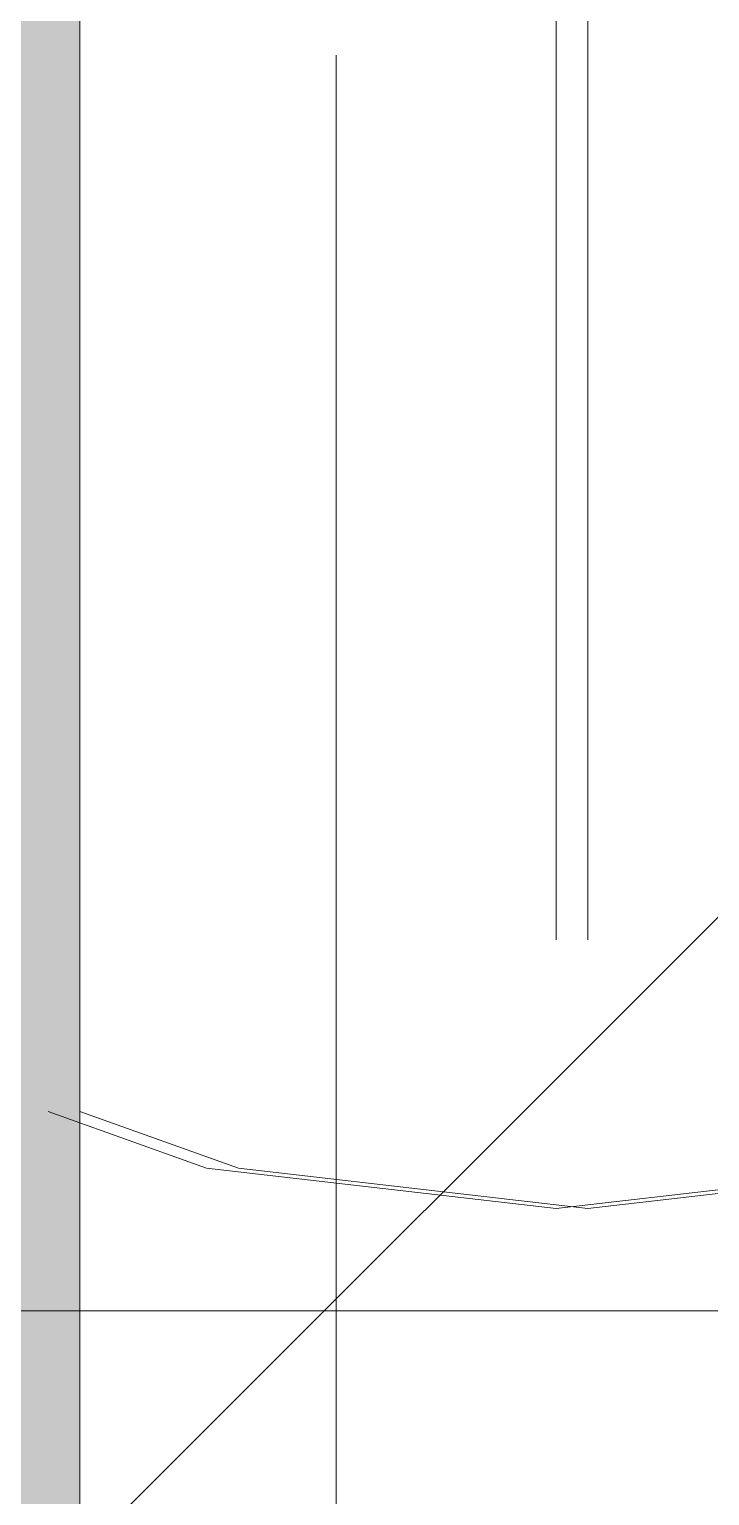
# Model space of a CAD drawing. Header units: inches. Extents: x -4266 to -1814, y 9706 to 12441.
# Drawn here: x -3143.72 to -3135.68, y 9982.53 to 9999.86 of the extents above; entities that cross this region are included whole.
import ezdxf

# ---------------------------------------------------------------- set-up
doc = ezdxf.new("R2010")
doc.units = ezdxf.units.IN
doc.header["$MEASUREMENT"] = 0
for name, color, linetype, lineweight in [('0-1', 7, 'Continuous', 5), ('0-3', 7, 'Continuous', 9), ('A-DETL-GENF-2', 253, 'Continuous', 9), ('A-WALL-3', 10, 'Continuous', 13), ('A-WALL-4', 254, 'Continuous', 5)]:
    doc.layers.add(name, color=color, linetype=linetype, lineweight=lineweight)

# ---------------------------------------------------------------- blocks, each defined once
blk = doc.blocks.new('switchgrass 26764 - switchgrass 26764-V183-FLOOR PLAN - 1ST FLOOR')
at = {"layer": 'A-DETL-GENF-2'}
for p, q in [((0, 3.367), (0, -4.66)), ((0, -4.37), (0, -3.547)), ((0, -5.574), (0, -4.37)), ((0, -6.442), (0, -4.415)), ((0, -4.415), (0, -7.6)), ((0, -4.66), (0, -4.807)), ((0, -4.807), (0, -4.907)), ((0, -4.85), (0, -4.831)), ((0, -4.831), (0, -5.284)), ((0, -5.465), (0, -4.85)), ((0, -4.907), (0, -4.97)), ((0, -4.97), (0, -5.002)), ((0, -5), (0, -4.995)), ((0, -4.995), (0, -5.093)), ((0, -5.012), (0, -5)), ((0, -5.002), (0, -5.012)), ((0, -5.093), (0, -5.217)), ((0, -5.217), (0, -5.639)), ((0, -5.284), (0, -5.443)), ((0, -5.443), (0, -8.185)), ((0, -6.038), (0, -5.465)), ((0, -6.354), (0, -5.574)), ((0, -5.639), (0, -5.764)), ((0, -5.764), (0, -5.863)), ((0, -5.863), (0, -5.858)), ((0, -5.858), (0, -6.098)), ((0, -6.55), (0, -6.038)), ((0, -6.098), (0, -6.531)), ((0, -7.479), (0, -6.354)), ((0, -7.41), (0, -6.442)), ((0, -8.464), (0, -6.519)), ((0, -6.519), (0, -6.947)), ((0, -6.531), (0, -7.298)), ((0, -6.981), (0, -6.55)), ((0, -6.947), (0, -7.639)), ((0, -7.312), (0, -6.981)), ((0, -8.324), (0, -7.166)), ((0, -7.166), (0, -7.476)), ((0, -7.298), (0, -8.491)), ((0, -7.525), (0, -7.312)), ((0, -8.805), (0, -7.41)), ((0, -8.084), (0, -7.456)), ((0, -7.456), (0, -10.496)), ((0, -7.476), (0, -7.888)), ((0, -8.78), (0, -7.479)), ((0, -7.6), (0, -7.525)), ((0, -7.639), (0, -8.519)), ((0, -7.888), (0, -8.493)), ((0, -8.98), (0, -8.084)), ((0, -8.185), (0, -8.469)), ((0, -9.181), (0, -8.324)), ((0, -8.324), (0, -8.414)), ((0, -10.483), (0, -8.324)), ((0, -8.936), (0, -8.324)), ((0, -8.324), (0, -9.048)), ((0, -8.414), (0, -9.488)), ((0, -8.469), (0, -8.464)), ((0, -8.491), (0, -10.206)), ((0, -8.493), (0, -9.308)), ((0, -8.519), (0, -9.507)), ((0, -10.088), (0, -8.78)), ((0, -10.417), (0, -8.805)), ((0, -9.575), (0, -8.936)), ((0, -9.145), (0, -8.98)), ((0, -9.048), (0, -11.654)), ((0, -9.193), (0, -9.145)), ((0, -10.076), (0, -9.181)), ((0, -9.631), (0, -9.193)), ((0, -9.308), (0, -10.348)), ((0, -9.488), (0, -9.868)), ((0, -9.507), (0, -10.527)), ((0, -10.197), (0, -9.575)), ((0, -10.153), (0, -9.631)), ((0, -9.868), (0, -10.265)), ((0, -10.947), (0, -10.076)), ((0, -11.232), (0, -10.088)), ((0, -10.221), (0, -10.153)), ((0, -10.758), (0, -10.197)), ((0, -10.206), (0, -10.221)), ((0, -10.265), (0, -14.289)), ((0, -10.348), (0, -11.631)), ((0, -12.037), (0, -10.417)), ((0, -10.978), (0, -10.483)), ((0, -10.496), (0, -12.667)), ((0, -10.527), (0, -11.501)), ((0, -11.214), (0, -10.758)), ((0, -11.799), (0, -10.933)), ((0, -10.933), (0, -11.603)), ((0, -11.733), (0, -10.947)), ((0, -11.54), (0, -10.978)), ((0, -11.52), (0, -11.214)), ((0, -12.043), (0, -11.232)), ((0, -11.501), (0, -12.351)), ((0, -11.631), (0, -11.52)), ((0, -11.829), (0, -11.54)), ((0, -11.603), (0, -12.246)), ((0, -11.654), (0, -11.799)), ((0, -12.372), (0, -11.733)), ((0, -12.976), (0, -11.829)), ((0, -13.454), (0, -12.037)), ((0, -12.351), (0, -12.043)), ((0, -12.246), (0, -12.844)), ((0, -12.8), (0, -12.372)), ((0, -12.667), (0, -12.957)), ((0, -12.957), (0, -12.8)), ((0, -12.844), (0, -13.378)), ((0, -13.295), (0, -12.976)), ((0, -13.61), (0, -13.295)), ((0, -13.378), (0, -13.828)), ((0, -14.458), (0, -13.454)), ((0, -13.936), (0, -13.61)), ((0, -13.828), (0, -14.405)), ((0, -14.289), (0, -13.936)), ((0, -14.405), (0, -14.839)), ((0, -14.839), (0, -14.458)), ((-6, -16.867), (-4.127, -17.537)), ((-4.127, -17.537), (0, -18.013)), ((0, -18.013), (4.127, -17.537))]:
    blk.add_line(p, q, dxfattribs=at)
blk = doc.blocks.new('daphne 26070 - daphne 26070-V184-FLOOR PLAN - 1ST FLOOR')
at = {"layer": 'A-DETL-GENF-2'}
blk.add_line((-8.001, 1.641), (0, 9.642), dxfattribs=at)
blk = doc.blocks.new('switchgrass 26764 - switchgrass 26764-V167-FLOOR PLAN - 1ST FLOOR')
at = {"layer": 'A-DETL-GENF-2'}
for p, q in [((0, 3.367), (0, -4.66)), ((0, 1.81), (0, 3.113)), ((0, 1.775), (0, 1.81)), ((0, 1.718), (0, 1.775)), ((0, 1.648), (0, 1.718)), ((0, 1.57), (0, 1.648)), ((0, 1.494), (0, 1.57)), ((0, 1.427), (0, 1.494)), ((0, 1.375), (0, 1.427)), ((0, 1.375), (0, -0.362)), ((3.367, 0), (-4.66, 0)), ((-3.547, 0), (-2.873, 0)), ((-2.873, 0), (-2.332, 0)), ((-2.332, 0), (-1.901, 0)), ((-1.901, 0), (-1.086, 0)), ((-1.086, 0), (-0.615, 0)), ((-0.615, 0), (-0.354, 0)), ((-0.354, 0), (-0.507, 0)), ((1.375, 0), (-0.362, 0)), ((1.375, 0), (1.427, 0)), ((1.427, 0), (1.494, 0)), ((1.494, 0), (1.57, 0)), ((1.57, 0), (1.648, 0)), ((1.648, 0), (1.718, 0)), ((1.718, 0), (1.775, 0)), ((1.775, 0), (1.81, 0)), ((1.81, 0), (3.113, 0)), ((3.113, 0), (3.692, 0)), ((3.547, 0), (3.257, 0)), ((3.257, 0), (3.547, 0)), ((4.883, 0), (3.547, 0)), ((3.547, 0), (3.606, 0)), ((3.606, 0), (3.694, 0)), ((-5.574, 0), (-4.37, 0)), ((-4.37, 0), (-3.547, 0)), ((-0.654, 0), (-0.666, 0)), ((-0.666, 0), (-0.666, 0)), ((-0.666, 0), (-0.651, 0)), ((-0.631, 0), (-0.654, 0)), ((-0.651, 0), (-0.362, 0)), ((-0.598, 0), (-0.631, 0)), ((-0.556, 0), (-0.598, 0)), ((-0.507, 0), (-0.556, 0)), ((0, -0.615), (0, -0.354)), ((0, -0.354), (0, -0.507)), ((0, -0.651), (0, -0.362)), ((0, -0.507), (0, -0.556)), ((0, -0.556), (0, -0.598)), ((0, -0.598), (0, -0.631)), ((0, -1.086), (0, -0.615)), ((0, -0.631), (0, -0.654)), ((0, -0.666), (0, -0.651)), ((0, -0.654), (0, -0.666)), ((0, -0.666), (0, -0.666)), ((0, -1.901), (0, -1.086)), ((0, -2.332), (0, -1.901)), ((0, -2.873), (0, -2.332)), ((0, -3.547), (0, -2.873)), ((0, -4.37), (0, -3.547)), ((0, -5.574), (0, -4.37)), ((0, -6.442), (0, -4.415)), ((0, -4.415), (0, -7.6)), ((0, -4.66), (0, -4.807)), ((0, -4.807), (0, -4.907)), ((0, -4.85), (0, -4.831)), ((0, -4.831), (0, -5.284)), ((0, -5.465), (0, -4.85)), ((0, -4.907), (0, -4.97)), ((0, -4.97), (0, -5.002)), ((0, -5), (0, -4.995)), ((0, -4.995), (0, -5.093)), ((0, -5.012), (0, -5)), ((0, -5.002), (0, -5.012)), ((0, -5.093), (0, -5.217)), ((0, -5.217), (0, -5.639)), ((0, -5.284), (0, -5.443)), ((0, -5.443), (0, -8.185)), ((0, -6.038), (0, -5.465)), ((0, -6.354), (0, -5.574)), ((0, -5.639), (0, -5.764)), ((0, -5.764), (0, -5.863)), ((0, -5.863), (0, -5.858)), ((0, -5.858), (0, -6.098)), ((0, -6.55), (0, -6.038)), ((0, -6.098), (0, -6.531)), ((0, -7.479), (0, -6.354)), ((0, -7.41), (0, -6.442)), ((0, -8.464), (0, -6.519)), ((0, -6.519), (0, -6.947)), ((0, -6.531), (0, -7.298)), ((0, -6.981), (0, -6.55)), ((0, -6.947), (0, -7.639)), ((0, -7.312), (0, -6.981)), ((0, -8.324), (0, -7.166)), ((0, -7.166), (0, -7.476)), ((0, -7.298), (0, -8.491)), ((0, -7.525), (0, -7.312)), ((0, -8.805), (0, -7.41)), ((0, -8.084), (0, -7.456)), ((0, -7.456), (0, -10.496)), ((0, -7.476), (0, -7.888)), ((0, -8.78), (0, -7.479)), ((0, -7.6), (0, -7.525)), ((0, -7.639), (0, -8.519)), ((0, -7.888), (0, -8.493)), ((0, -8.98), (0, -8.084)), ((0, -8.185), (0, -8.469)), ((0, -9.181), (0, -8.324)), ((0, -8.324), (0, -8.414)), ((0, -10.483), (0, -8.324)), ((0, -8.936), (0, -8.324)), ((0, -8.324), (0, -9.048)), ((0, -8.414), (0, -9.488)), ((0, -8.469), (0, -8.464)), ((0, -8.491), (0, -10.206)), ((0, -8.493), (0, -9.308)), ((0, -8.519), (0, -9.507)), ((0, -10.088), (0, -8.78)), ((0, -10.417), (0, -8.805)), ((0, -9.575), (0, -8.936)), ((0, -9.145), (0, -8.98)), ((0, -9.048), (0, -11.654)), ((0, -9.193), (0, -9.145)), ((0, -10.076), (0, -9.181)), ((0, -9.631), (0, -9.193)), ((0, -9.308), (0, -10.348)), ((0, -9.488), (0, -9.868)), ((0, -9.507), (0, -10.527)), ((0, -10.197), (0, -9.575)), ((0, -10.153), (0, -9.631)), ((0, -9.868), (0, -10.265)), ((0, -10.947), (0, -10.076)), ((0, -11.232), (0, -10.088)), ((0, -10.221), (0, -10.153)), ((0, -10.758), (0, -10.197)), ((0, -10.206), (0, -10.221)), ((0, -10.265), (0, -14.289)), ((0, -10.348), (0, -11.631)), ((0, -12.037), (0, -10.417)), ((0, -10.978), (0, -10.483)), ((0, -10.496), (0, -12.667)), ((0, -10.527), (0, -11.501)), ((0, -11.214), (0, -10.758)), ((0, -11.799), (0, -10.933)), ((0, -10.933), (0, -11.603)), ((0, -11.733), (0, -10.947)), ((0, -11.54), (0, -10.978)), ((0, -11.52), (0, -11.214)), ((0, -12.043), (0, -11.232)), ((0, -11.501), (0, -12.351)), ((0, -11.631), (0, -11.52)), ((0, -11.829), (0, -11.54)), ((0, -11.603), (0, -12.246)), ((0, -11.654), (0, -11.799)), ((0, -12.372), (0, -11.733)), ((0, -12.976), (0, -11.829)), ((0, -13.454), (0, -12.037)), ((0, -12.351), (0, -12.043)), ((0, -12.246), (0, -12.844)), ((0, -12.8), (0, -12.372)), ((0, -12.667), (0, -12.957)), ((0, -12.957), (0, -12.8)), ((0, -12.844), (0, -13.378)), ((0, -13.295), (0, -12.976)), ((0, -13.61), (0, -13.295)), ((0, -13.378), (0, -13.828)), ((0, -14.458), (0, -13.454)), ((0, -13.936), (0, -13.61)), ((0, -13.828), (0, -14.405)), ((0, -14.289), (0, -13.936)), ((0, -14.405), (0, -14.839)), ((0, -14.839), (0, -14.458))]:
    blk.add_line(p, q, dxfattribs=at)
blk = doc.blocks.new('CTR - 1st Phase - Shell_rvt-1-FLOOR PLAN - 1ST FLOOR')
at = {"layer": 'A-WALL-4'}
blk.add_hatch(color=256, dxfattribs=at).paths.add_polyline_path([(-3143.124, 9939.189), (-3143.124, 10008.089), (-3147.374, 10008.089), (-3147.374, 9939.189)], flags=0)
at = {"layer": 'A-WALL-3'}
blk.add_line((-3143.124, 10008.089), (-3143.124, 9943.439), dxfattribs=at)
at = {"layer": '0-3'}
for name, p in [('switchgrass 26764 - switchgrass 26764-V183-FLOOR PLAN - 1ST FLOOR', (-3137.499, 10003.939)), ('switchgrass 26764 - switchgrass 26764-V183-FLOOR PLAN - 1ST FLOOR', (-3137.124, 10003.939)), ('daphne 26070 - daphne 26070-V184-FLOOR PLAN - 1ST FLOOR', (-3135.123, 9980.189))]:
    blk.add_blockref(name, p, dxfattribs=at)
at = {"layer": '0-3', "rotation": 180}
blk.add_blockref('switchgrass 26764 - switchgrass 26764-V167-FLOOR PLAN - 1ST FLOOR', (-3140.096, 9984.714), dxfattribs=at)

msp = doc.modelspace()

# ---------------------------------------------------------------- block references
at = {"layer": '0-1'}
msp.add_blockref('CTR - 1st Phase - Shell_rvt-1-FLOOR PLAN - 1ST FLOOR', (0, 0), dxfattribs=at)

doc.saveas('drawing.dxf')
